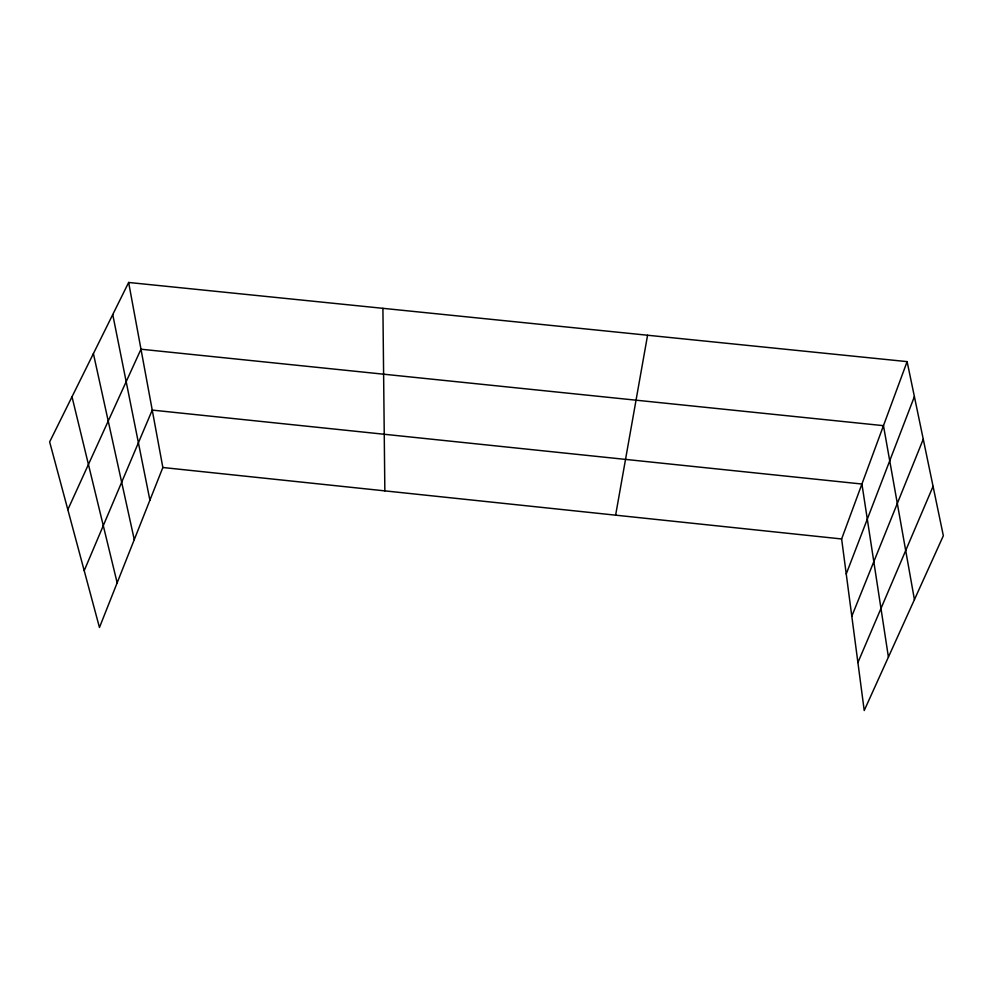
<?xml version="1.0" encoding="UTF-8"?>
<svg xmlns="http://www.w3.org/2000/svg" width="993" height="993" viewBox="0 0 993 993"><rect width="100%" height="100%" fill="white"/><g stroke="black" fill="none" stroke-linecap="round" stroke-linejoin="round"><path stroke-width="1.49" d="M615.623 515.168L647.573 335.237M907.118 361.626L943.35 535.748L864.22 710.529L841.63 538.963L907.118 361.626L128.643 282.471L49.65 441.91L99.461 627.489L162.852 467.504L128.643 282.471M846.247 573.954L914.392 396.604M851.808 616.206L923.254 439.204M84.206 570.652L152.239 410.097L861.924 484.025L888.412 657.081M857.902 662.554L933.072 486.384M67.834 509.632L140.981 349.213L883.472 425.662L914.429 599.635M162.852 467.504L841.63 538.963M72.005 396.79L117.162 582.804M93.404 353.595L134.278 539.609M112.743 314.558L149.906 500.187M382.913 308.327L384.85 490.877"/></g></svg>
